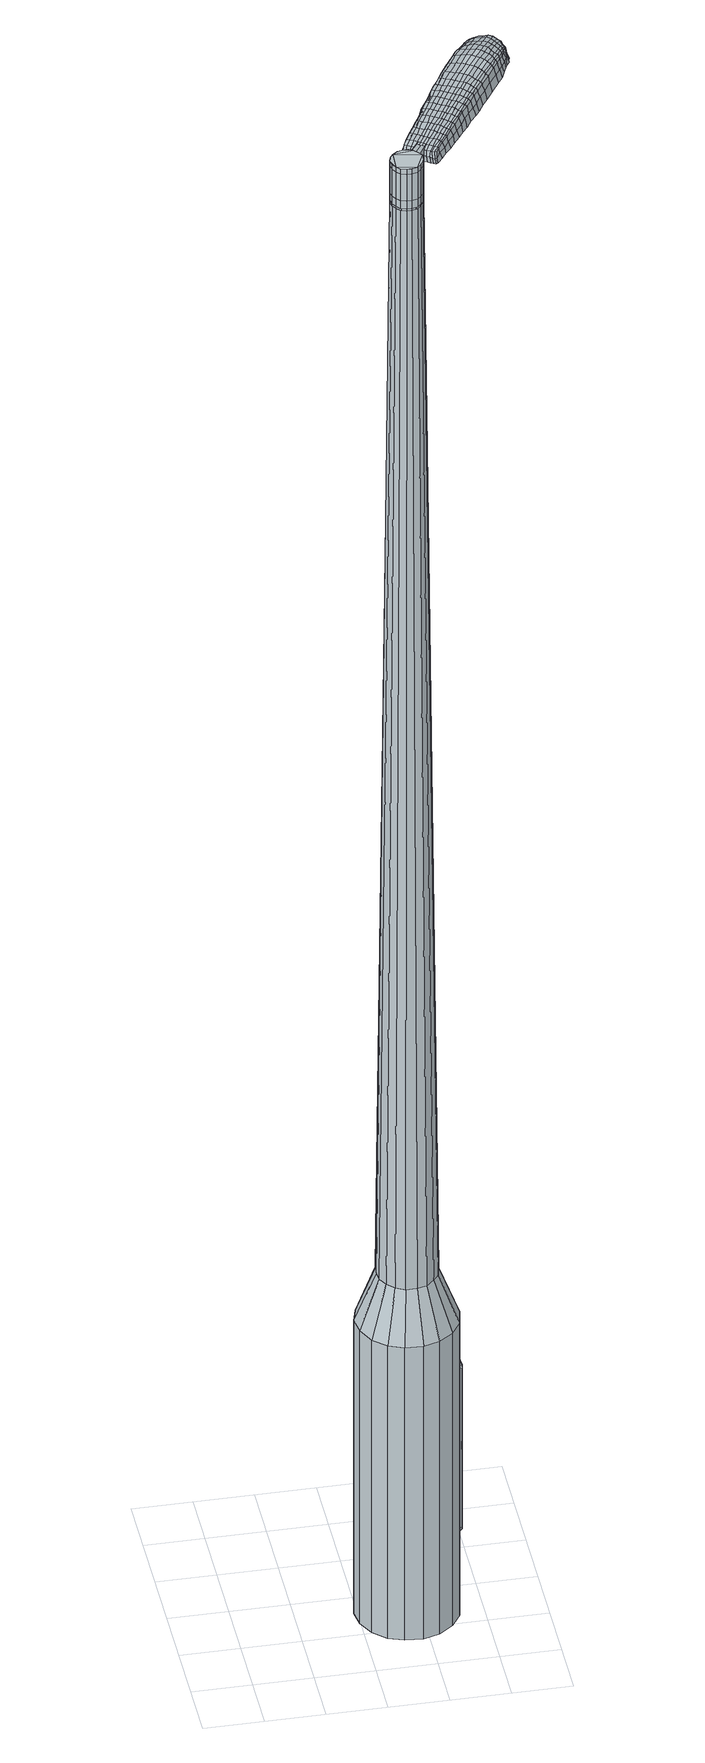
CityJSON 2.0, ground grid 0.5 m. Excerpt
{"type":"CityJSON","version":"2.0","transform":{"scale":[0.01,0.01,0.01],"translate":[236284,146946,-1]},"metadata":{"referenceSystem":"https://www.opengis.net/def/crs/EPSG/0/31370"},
"CityObjects":{
"object1":{"type":"GenericCityObject","attributes":{"cluster":487,"mean_distance_to_centroid":0.206,"new_centroid_x":236285.4,"new_centroid_y":146946.75,"mean_distance_to_camera":7.43,"H1":28.07,"H2":31.02,"Z_final":112.63,"cluster2":-1,"proj_x":236290.93,"proj_y":146950.34,"id_line":56197,"bearing_l":146.95,"distance":6.6,"orientation":"right","G_obj":56.95},"geometry":[{"type":"MultiSurface","lod":"2","boundaries":[[[0,1,2,3]],[[1,4,5,2]],[[4,6,7,5]],[[6,8,9,7]],[[8,10,11,9]],[[10,12,13,11]],[[12,14,15,13]],[[14,16,17,15]],[[16,18,19,17]],[[18,20,21,19]],[[20,22,23,21]],[[22,24,25,23]],[[24,26,27,25]],[[26,28,29,27]],[[28,30,31,29]],[[30,32,33,31]],[[32,34,35,33]],[[34,0,3,35]],[[36,37,38,39]],[[38,40,41,42]],[[41,43,42]],[[42,44,45,46]],[[45,47,46]],[[46,48,49,50]],[[49,51,50]],[[42,46,50,38]],[[50,52,39,38]],[[53,36,39]],[[2,5,7,35]],[[7,9,11,15]],[[11,13,15]],[[15,17,19,23]],[[19,21,23]],[[23,25,27,31]],[[27,29,31]],[[15,23,31,7]],[[31,33,35,7]],[[3,2,35]],[[1,0,54,55]],[[0,34,56,54]],[[34,32,57,56]],[[32,30,58,57]],[[30,28,59,58]],[[28,26,60,59]],[[26,24,61,60]],[[24,22,62,61]],[[22,20,63,62]],[[20,18,64,63]],[[18,16,65,64]],[[16,14,66,65]],[[14,12,67,66]],[[12,10,68,67]],[[10,8,69,68]],[[8,6,70,69]],[[6,4,71,70]],[[4,1,55,71]],[[55,54,72,73]],[[54,56,74,72]],[[56,57,75,74]],[[57,58,76,75]],[[58,59,77,76]],[[59,60,78,77]],[[60,61,79,78]],[[61,62,80,79]],[[62,63,81,80]],[[63,64,82,81]],[[64,65,83,82]],[[65,66,84,83]],[[66,67,85,84]],[[67,68,86,85]],[[68,69,87,86]],[[69,70,88,87]],[[70,71,89,88]],[[71,55,73,89]],[[72,90,91,73]],[[92,93,90,72]],[[75,94,93,92]],[[95,96,94,75]],[[77,97,96,95]],[[98,99,97,77]],[[100,101,99,98]],[[80,102,101,100]],[[81,103,102,80]],[[104,105,103,81]],[[83,106,105,104]],[[84,107,106,83]],[[108,109,107,84]],[[86,110,109,108]],[[111,112,110,86]],[[113,114,112,111]],[[115,116,114,113]],[[73,91,116,115]],[[117,118,119,120]],[[121,117,120,122]],[[123,121,122,124]],[[125,123,124,126]],[[127,125,126,128]],[[129,127,128,130]],[[131,129,130,132]],[[133,131,132,134]],[[135,133,134,136]],[[137,135,136,138]],[[139,137,138,140]],[[141,139,140,142]],[[143,141,142,144]],[[145,143,144,146]],[[147,145,146,148]],[[149,147,148,150]],[[74,92,72]],[[74,75,92]],[[76,95,75]],[[76,77,95]],[[78,98,77]],[[78,79,100,98]],[[79,80,100]],[[82,104,81]],[[82,83,104]],[[85,108,84]],[[85,86,108]],[[87,111,86]],[[87,88,113,111]],[[88,89,115,113]],[[89,73,115]],[[151,116,91]],[[151,152,114,116]],[[152,153,112,114]],[[153,110,112]],[[154,109,110]],[[154,107,109]],[[155,105,106]],[[155,103,105]],[[156,101,102]],[[156,157,99,101]],[[157,97,99]],[[158,96,97]],[[158,94,96]],[[159,93,94]],[[159,90,93]],[[39,52,149,160]],[[91,90,161,150]],[[53,39,160,118]],[[90,159,119,161]],[[36,53,118,117]],[[159,94,120,119]],[[37,36,117,121]],[[94,158,122,120]],[[38,37,121,123]],[[158,97,124,122]],[[40,38,123,125]],[[97,157,126,124]],[[41,40,125,127]],[[157,156,128,126]],[[43,41,127,129]],[[156,102,130,128]],[[42,43,129,131]],[[102,103,132,130]],[[44,42,131,133]],[[103,155,134,132]],[[45,44,133,135]],[[155,106,136,134]],[[47,45,135,137]],[[106,107,138,136]],[[46,47,137,139]],[[107,154,140,138]],[[48,46,139,141]],[[154,110,142,140]],[[49,48,141,143]],[[110,153,144,142]],[[51,49,143,145]],[[153,152,146,144]],[[50,51,145,147]],[[152,151,148,146]],[[52,50,147,149]],[[151,91,150,148]],[[149,150,162,163]],[[150,161,164,162]],[[161,119,165,164]],[[119,118,166,165]],[[118,160,167,166]],[[160,149,163,167]],[[168,169,170,171]],[[172,168,171,173]],[[168,172,174,175]],[[169,168,175,176]],[[177,178,179,180]],[[181,177,180,182]],[[177,181,183,184]],[[178,177,184,185]],[[186,187,188,189]],[[190,186,189,191]],[[186,190,192,193]],[[187,186,193,194]],[[195,196,197,198]],[[199,195,198,200]],[[195,199,201,202]],[[196,195,202,203]],[[204,205,206,207]],[[208,204,207,209]],[[204,208,210,211]],[[205,204,211,212]],[[213,214,215,216]],[[217,213,216,218]],[[213,217,219,220]],[[214,213,220,221]],[[222,223,224,225]],[[214,222,225,215]],[[222,214,221,226]],[[223,222,226,227]],[[228,229,230,231]],[[223,228,231,224]],[[228,223,227,232]],[[229,228,232,233]],[[234,172,173,235]],[[229,234,235,230]],[[234,229,233,236]],[[172,234,236,174]],[[237,238,239,240]],[[241,237,240,242]],[[237,241,243,244]],[[238,237,244,245]],[[246,247,248,249]],[[238,246,249,239]],[[246,238,245,250]],[[247,246,250,251]],[[252,253,254,255]],[[247,252,255,248]],[[252,247,251,256]],[[253,252,256,257]],[[258,259,260,261]],[[253,258,261,254]],[[258,253,257,262]],[[259,258,262,263]],[[264,169,176,265]],[[259,264,265,260]],[[264,259,263,266]],[[169,264,266,170]],[[267,268,269,270]],[[271,267,270,272]],[[267,271,273,274]],[[268,267,274,275]],[[276,277,278,279]],[[268,276,279,269]],[[276,268,275,280]],[[277,276,280,281]],[[282,283,284,285]],[[277,282,285,278]],[[282,277,281,286]],[[283,282,286,287]],[[288,181,182,289]],[[283,288,289,284]],[[288,283,287,290]],[[181,288,290,183]],[[291,292,293,294]],[[295,291,294,296]],[[291,295,297,298]],[[292,291,298,299]],[[300,301,302,303]],[[292,300,303,293]],[[300,292,299,304]],[[301,300,304,305]],[[306,307,308,309]],[[301,306,309,302]],[[306,301,305,310]],[[307,306,310,311]],[[312,313,314,315]],[[307,312,315,308]],[[312,307,311,316]],[[313,312,316,317]],[[318,178,185,319]],[[313,318,319,314]],[[318,313,317,320]],[[178,318,320,179]],[[321,207,206,322]],[[323,321,322,324]],[[321,323,325,326]],[[207,321,326,209]],[[327,323,324,328]],[[329,327,328,330]],[[327,329,331,332]],[[323,327,332,325]],[[333,329,330,334]],[[335,333,334,336]],[[333,335,337,338]],[[329,333,338,331]],[[339,335,336,340]],[[341,339,340,342]],[[339,341,343,344]],[[335,339,344,337]],[[345,341,342,346]],[[196,345,346,197]],[[345,196,203,347]],[[341,345,347,343]],[[348,349,194,193]],[[350,348,193,192]],[[348,350,351,352]],[[349,348,352,353]],[[354,355,353,352]],[[356,354,352,351]],[[354,356,357,358]],[[355,354,358,359]],[[360,361,359,358]],[[362,360,358,357]],[[360,362,363,364]],[[361,360,364,365]],[[366,367,365,364]],[[368,366,364,363]],[[366,368,201,199]],[[367,366,199,200]],[[369,370,371,372]],[[271,369,372,273]],[[369,271,272,373]],[[370,369,373,374]],[[375,190,191,376]],[[370,375,376,371]],[[375,370,374,377]],[[190,375,377,192]],[[378,379,380,381]],[[217,378,381,219]],[[378,217,218,382]],[[379,378,382,383]],[[384,385,386,387]],[[379,384,387,380]],[[384,379,383,388]],[[385,384,388,389]],[[390,187,194,391]],[[385,390,391,386]],[[390,385,389,392]],[[187,390,392,188]],[[393,394,395,396]],[[175,393,396,176]],[[393,175,174,397]],[[394,393,397,398]],[[399,400,401,402]],[[394,399,402,395]],[[399,394,398,403]],[[400,399,403,404]],[[405,198,197,406]],[[400,405,406,401]],[[405,400,404,407]],[[198,405,407,200]],[[408,409,410,411]],[[180,408,411,182]],[[408,180,179,412]],[[409,408,412,413]],[[414,202,201,415]],[[409,414,415,410]],[[414,409,413,416]],[[202,414,416,203]],[[417,418,419,420]],[[295,417,420,297]],[[417,295,296,421]],[[418,417,421,422]],[[423,208,209,424]],[[418,423,424,419]],[[423,418,422,425]],[[208,423,425,210]],[[426,427,428,429]],[[241,426,429,243]],[[426,241,242,430]],[[427,426,430,431]],[[432,433,434,435]],[[427,432,435,428]],[[432,427,431,436]],[[433,432,436,437]],[[438,205,212,439]],[[433,438,439,434]],[[438,433,437,440]],[[205,438,440,206]],[[441,442,431,430]],[[240,441,430,242]],[[441,240,239,443]],[[442,441,443,444]],[[445,446,437,436]],[[442,445,436,431]],[[445,442,444,447]],[[446,445,447,448]],[[449,322,206,440]],[[446,449,440,437]],[[449,446,448,450]],[[322,449,450,324]],[[451,452,453,454]],[[298,451,454,299]],[[451,298,297,420]],[[452,451,420,419]],[[455,326,325,456]],[[452,455,456,453]],[[455,452,419,424]],[[326,455,424,209]],[[457,458,444,443]],[[249,457,443,239]],[[457,249,248,459]],[[458,457,459,460]],[[461,462,448,447]],[[458,461,447,444]],[[461,458,460,463]],[[462,461,463,464]],[[465,328,324,450]],[[462,465,450,448]],[[465,462,464,466]],[[328,465,466,330]],[[467,468,469,470]],[[304,467,470,305]],[[467,304,299,454]],[[468,467,454,453]],[[471,332,331,472]],[[468,471,472,469]],[[471,468,453,456]],[[332,471,456,325]],[[473,474,460,459]],[[255,473,459,248]],[[473,255,254,475]],[[474,473,475,476]],[[477,478,464,463]],[[474,477,463,460]],[[477,474,476,479]],[[478,477,479,480]],[[481,334,330,466]],[[478,481,466,464]],[[481,478,480,482]],[[334,481,482,336]],[[483,484,485,486]],[[310,483,486,311]],[[483,310,305,470]],[[484,483,470,469]],[[487,338,337,488]],[[484,487,488,485]],[[487,484,469,472]],[[338,487,472,331]],[[489,490,476,475]],[[261,489,475,254]],[[489,261,260,491]],[[490,489,491,492]],[[493,494,480,479]],[[490,493,479,476]],[[493,490,492,495]],[[494,493,495,496]],[[497,340,336,482]],[[494,497,482,480]],[[497,494,496,498]],[[340,497,498,342]],[[499,500,501,502]],[[316,499,502,317]],[[499,316,311,486]],[[500,499,486,485]],[[503,344,343,504]],[[500,503,504,501]],[[503,500,485,488]],[[344,503,488,337]],[[505,506,492,491]],[[265,505,491,260]],[[505,265,176,396]],[[506,505,396,395]],[[507,508,496,495]],[[506,507,495,492]],[[507,506,395,402]],[[508,507,402,401]],[[509,346,342,498]],[[508,509,498,496]],[[509,508,401,406]],[[346,509,406,197]],[[510,511,413,412]],[[320,510,412,179]],[[510,320,317,502]],[[511,510,502,501]],[[512,347,203,416]],[[511,512,416,413]],[[512,511,501,504]],[[347,512,504,343]],[[513,514,374,373]],[[270,513,373,272]],[[513,270,269,515]],[[514,513,515,516]],[[517,350,192,377]],[[514,517,377,374]],[[517,514,516,518]],[[350,517,518,351]],[[519,520,521,522]],[[220,519,522,221]],[[519,220,219,381]],[[520,519,381,380]],[[523,524,525,526]],[[520,523,526,521]],[[523,520,380,387]],[[524,523,387,386]],[[527,349,353,528]],[[524,527,528,525]],[[527,524,386,391]],[[349,527,391,194]],[[529,530,516,515]],[[279,529,515,269]],[[529,279,278,531]],[[530,529,531,532]],[[533,356,351,518]],[[530,533,518,516]],[[533,530,532,534]],[[356,533,534,357]],[[535,536,537,538]],[[226,535,538,227]],[[535,226,221,522]],[[536,535,522,521]],[[539,540,541,542]],[[536,539,542,537]],[[539,536,521,526]],[[540,539,526,525]],[[543,355,359,544]],[[540,543,544,541]],[[543,540,525,528]],[[355,543,528,353]],[[545,546,532,531]],[[285,545,531,278]],[[545,285,284,547]],[[546,545,547,548]],[[549,362,357,534]],[[546,549,534,532]],[[549,546,548,550]],[[362,549,550,363]],[[551,552,553,554]],[[232,551,554,233]],[[551,232,227,538]],[[552,551,538,537]],[[555,556,557,558]],[[552,555,558,553]],[[555,552,537,542]],[[556,555,542,541]],[[559,361,365,560]],[[556,559,560,557]],[[559,556,541,544]],[[361,559,544,359]],[[561,562,548,547]],[[289,561,547,284]],[[561,289,182,411]],[[562,561,411,410]],[[563,368,363,550]],[[562,563,550,548]],[[563,562,410,415]],[[368,563,415,201]],[[564,565,398,397]],[[236,564,397,174]],[[564,236,233,554]],[[565,564,554,553]],[[566,567,404,403]],[[565,566,403,398]],[[566,565,553,558]],[[567,566,558,557]],[[568,367,200,407]],[[567,568,407,404]],[[568,567,557,560]],[[367,568,560,365]],[[569,570,571,572]],[[572,571,573,574]],[[575,573,571,576]],[[576,571,570,577]],[[578,579,580,581]],[[581,580,582,583]],[[584,582,580,585]],[[585,580,579,586]],[[587,588,589,590]],[[590,589,591,592]],[[593,591,589,594]],[[594,589,588,595]],[[596,597,598,599]],[[599,598,600,601]],[[602,600,598,603]],[[603,598,597,604]],[[605,606,607,608]],[[608,607,609,610]],[[611,609,607,612]],[[612,607,606,613]],[[614,615,616,617]],[[617,616,618,619]],[[620,618,616,621]],[[621,616,615,622]],[[623,624,625,626]],[[626,625,615,614]],[[622,615,625,627]],[[627,625,624,628]],[[629,630,631,632]],[[632,631,624,623]],[[628,624,631,633]],[[633,631,630,634]],[[574,573,635,636]],[[636,635,630,629]],[[634,630,635,637]],[[637,635,573,575]],[[638,639,640,641]],[[641,640,642,643]],[[644,642,640,645]],[[645,640,639,646]],[[647,648,649,650]],[[650,649,639,638]],[[646,639,649,651]],[[651,649,648,652]],[[653,654,655,656]],[[656,655,648,647]],[[652,648,655,657]],[[657,655,654,658]],[[659,660,661,662]],[[662,661,654,653]],[[658,654,661,663]],[[663,661,660,664]],[[577,570,665,666]],[[666,665,660,659]],[[664,660,665,667]],[[667,665,570,569]],[[668,669,670,671]],[[671,670,672,673]],[[674,672,670,675]],[[675,670,669,676]],[[677,678,679,680]],[[680,679,669,668]],[[676,669,679,681]],[[681,679,678,682]],[[683,684,685,686]],[[686,685,678,677]],[[682,678,685,687]],[[687,685,684,688]],[[583,582,689,690]],[[690,689,684,683]],[[688,684,689,691]],[[691,689,582,584]],[[692,693,694,695]],[[695,694,696,697]],[[698,696,694,699]],[[699,694,693,700]],[[701,702,703,704]],[[704,703,693,692]],[[700,693,703,705]],[[705,703,702,706]],[[707,708,709,710]],[[710,709,702,701]],[[706,702,709,711]],[[711,709,708,712]],[[713,714,715,716]],[[716,715,708,707]],[[712,708,715,717]],[[717,715,714,718]],[[586,579,719,720]],[[720,719,714,713]],[[718,714,719,721]],[[721,719,579,578]],[[605,608,722,723]],[[723,722,724,725]],[[726,724,722,166]],[[166,722,608,610]],[[725,724,727,728]],[[728,727,729,730]],[[731,729,727,732]],[[732,727,724,726]],[[730,729,733,734]],[[734,733,735,736]],[[737,735,733,738]],[[738,733,729,731]],[[736,735,739,740]],[[740,739,741,742]],[[743,741,739,744]],[[744,739,735,737]],[[742,741,745,746]],[[746,745,597,596]],[[604,597,745,747]],[[747,745,741,743]],[[595,748,749,594]],[[594,749,750,593]],[[751,750,749,752]],[[752,749,748,753]],[[753,754,755,752]],[[752,755,756,751]],[[757,756,755,758]],[[758,755,754,759]],[[759,760,761,758]],[[758,761,762,757]],[[763,762,761,764]],[[764,761,760,765]],[[765,766,767,764]],[[764,767,768,763]],[[602,768,767,600]],[[600,767,766,601]],[[769,770,771,772]],[[772,771,672,674]],[[673,672,771,773]],[[773,771,770,774]],[[592,591,775,776]],[[776,775,770,769]],[[774,770,775,777]],[[777,775,591,593]],[[778,779,780,781]],[[781,780,618,620]],[[619,618,780,782]],[[782,780,779,783]],[[784,785,786,787]],[[787,786,779,778]],[[783,779,786,788]],[[788,786,785,789]],[[595,588,790,791]],[[791,790,785,784]],[[789,785,790,792]],[[792,790,588,587]],[[793,794,795,796]],[[796,795,576,577]],[[575,576,795,797]],[[797,795,794,798]],[[799,800,801,802]],[[802,801,794,793]],[[798,794,801,803]],[[803,801,800,804]],[[596,599,805,806]],[[806,805,800,799]],[[804,800,805,807]],[[807,805,599,601]],[[808,809,810,811]],[[811,810,581,583]],[[578,581,810,812]],[[812,810,809,813]],[[602,603,814,815]],[[815,814,809,808]],[[813,809,814,816]],[[816,814,603,604]],[[817,818,819,820]],[[820,819,696,698]],[[697,696,819,821]],[[821,819,818,822]],[[610,609,823,824]],[[824,823,818,817]],[[822,818,823,825]],[[825,823,609,611]],[[826,827,828,829]],[[829,828,642,644]],[[643,642,828,830]],[[830,828,827,831]],[[832,833,834,835]],[[835,834,827,826]],[[831,827,834,836]],[[836,834,833,837]],[[613,606,838,839]],[[839,838,833,832]],[[837,833,838,840]],[[840,838,606,605]],[[831,841,830]],[[830,841,641,643]],[[638,641,841,842]],[[842,841,843]],[[837,844,845,836]],[[836,845,841,831]],[[843,841,845,846]],[[846,845,844,847]],[[605,723,848,840]],[[840,848,844,837]],[[847,844,848,849]],[[849,848,723,725]],[[850,851,852,853]],[[853,852,699,700]],[[698,699,852,820]],[[820,852,851,817]],[[726,166,854,855]],[[855,854,851,850]],[[817,851,854,824]],[[824,854,166,610]],[[843,856,857,842]],[[842,857,650,638]],[[647,650,857,858]],[[858,857,856,859]],[[847,860,861,846]],[[846,861,856,843]],[[859,856,861,862]],[[862,861,860,863]],[[725,728,864,849]],[[849,864,860,847]],[[863,860,864,865]],[[865,864,728,730]],[[866,867,868,869]],[[869,868,705,706]],[[700,705,868,853]],[[853,868,867,850]],[[731,732,870,871]],[[871,870,867,866]],[[850,867,870,855]],[[855,870,732,726]],[[859,872,858]],[[858,872,656,647]],[[653,656,872,873]],[[873,872,874]],[[863,875,876,862]],[[862,876,872,859]],[[874,872,876,877]],[[877,876,875,878]],[[730,734,879,865]],[[865,879,875,863]],[[878,875,879,880]],[[880,879,734,736]],[[881,882,883,884]],[[884,883,711,712]],[[706,711,883,869]],[[869,883,882,866]],[[737,738,885,886]],[[886,885,882,881]],[[866,882,885,871]],[[871,885,738,731]],[[874,887,888,873]],[[873,888,662,653]],[[659,662,888,889]],[[889,888,887,890]],[[878,891,892,877]],[[877,892,887,874]],[[890,887,892,893]],[[893,892,891,894]],[[736,740,895,880]],[[880,895,891,878]],[[894,891,895,896]],[[896,895,740,742]],[[897,898,899,900]],[[900,899,717,718]],[[712,717,899,884]],[[884,899,898,881]],[[743,744,901,902]],[[902,901,898,897]],[[881,898,901,886]],[[886,901,744,737]],[[890,903,904,889]],[[889,904,666,659]],[[577,666,904,796]],[[796,904,903,793]],[[894,905,906,893]],[[893,906,903,890]],[[793,903,906,802]],[[802,906,905,799]],[[742,746,907,896]],[[896,907,905,894]],[[799,905,907,806]],[[806,907,746,596]],[[813,908,909,812]],[[812,909,721,578]],[[718,721,909,900]],[[900,909,908,897]],[[604,747,910,816]],[[816,910,908,813]],[[897,908,910,902]],[[902,910,747,743]],[[774,911,912,773]],[[773,912,671,673]],[[668,671,912,913]],[[913,912,911,914]],[[593,750,915,777]],[[777,915,911,774]],[[914,911,915,916]],[[916,915,750,751]],[[917,918,919,920]],[[920,919,621,622]],[[620,621,919,781]],[[781,919,918,778]],[[921,922,923,924]],[[924,923,918,917]],[[778,918,923,787]],[[787,923,922,784]],[[753,748,925,926]],[[926,925,922,921]],[[784,922,925,791]],[[791,925,748,595]],[[914,927,928,913]],[[913,928,680,668]],[[677,680,928,929]],[[929,928,927,930]],[[751,756,931,916]],[[916,931,927,914]],[[930,927,931,932]],[[932,931,756,757]],[[933,934,935,936]],[[936,935,627,628]],[[622,627,935,920]],[[920,935,934,917]],[[937,938,939,940]],[[940,939,934,933]],[[917,934,939,924]],[[924,939,938,921]],[[759,754,941,942]],[[942,941,938,937]],[[921,938,941,926]],[[926,941,754,753]],[[930,943,944,929]],[[929,944,686,677]],[[683,686,944,945]],[[945,944,943,946]],[[757,762,947,932]],[[932,947,943,930]],[[946,943,947,948]],[[948,947,762,763]],[[949,950,951,952]],[[952,951,633,634]],[[628,633,951,936]],[[936,951,950,933]],[[953,954,955,956]],[[956,955,950,949]],[[933,950,955,940]],[[940,955,954,937]],[[765,760,957,958]],[[958,957,954,953]],[[937,954,957,942]],[[942,957,760,759]],[[946,959,960,945]],[[945,960,690,683]],[[583,690,960,811]],[[811,960,959,808]],[[763,768,961,948]],[[948,961,959,946]],[[808,959,961,815]],[[815,961,768,602]],[[798,962,963,797]],[[797,963,637,575]],[[634,637,963,952]],[[952,963,962,949]],[[804,964,965,803]],[[803,965,962,798]],[[949,962,965,956]],[[956,965,964,953]],[[601,766,966,807]],[[807,966,964,804]],[[953,964,966,958]],[[958,966,766,765]],[[569,572,171,170]],[[572,574,173,171]],[[584,585,184,183]],[[585,586,185,184]],[[587,590,189,188]],[[590,592,191,189]],[[611,612,211,210]],[[612,613,212,211]],[[614,617,216,215]],[[617,619,218,216]],[[623,626,225,224]],[[626,614,215,225]],[[629,632,231,230]],[[632,623,224,231]],[[574,636,235,173]],[[636,629,230,235]],[[644,645,244,243]],[[645,646,245,244]],[[646,651,250,245]],[[651,652,251,250]],[[652,657,256,251]],[[657,658,257,256]],[[658,663,262,257]],[[663,664,263,262]],[[664,667,266,263]],[[667,569,170,266]],[[674,675,274,273]],[[675,676,275,274]],[[676,681,280,275]],[[681,682,281,280]],[[682,687,286,281]],[[687,688,287,286]],[[688,691,290,287]],[[691,584,183,290]],[[692,695,294,293]],[[695,697,296,294]],[[701,704,303,302]],[[704,692,293,303]],[[707,710,309,308]],[[710,701,302,309]],[[713,716,315,314]],[[716,707,308,315]],[[586,720,319,185]],[[720,713,314,319]],[[769,772,372,371]],[[772,674,273,372]],[[592,776,376,191]],[[776,769,371,376]],[[619,782,382,218]],[[782,783,383,382]],[[783,788,388,383]],[[788,789,389,388]],[[789,792,392,389]],[[792,587,188,392]],[[697,821,421,296]],[[821,822,422,421]],[[822,825,425,422]],[[825,611,210,425]],[[826,829,429,428]],[[829,644,243,429]],[[832,835,435,434]],[[835,826,428,435]],[[613,839,439,212]],[[839,832,434,439]],[[967,968,969,970]],[[971,972,970,969]],[[973,974,975,976]],[[977,978,979,980]],[[968,981,982,969]],[[983,971,969,982]],[[984,973,976,985]],[[986,987,978,977]],[[981,988,989,982]],[[989,990,983,982]],[[991,984,985,992]],[[993,987,986,994]],[[988,995,996,989]],[[996,997,990,989]],[[998,991,992,999]],[[1000,993,994,1001]],[[1002,1003,1004,1005]],[[1006,1007,1003,1002]],[[1006,1008,1009,1007]],[[1008,1010,1011,1009]],[[1012,1013,1014,1015]],[[1016,1017,1013,1012]],[[1018,1019,1017,1016]],[[1020,1021,1019,1018]],[[1015,1004,1003,1012]],[[1012,1003,1007,1016]],[[1007,1009,1018,1016]],[[1009,1011,1020,1018]],[[976,975,972,971]],[[985,976,971,983]],[[990,992,985,983]],[[997,999,992,990]],[[977,980,974,973]],[[986,977,973,984]],[[994,986,984,991]],[[1001,994,991,998]],[[978,1002,1005,979]],[[987,1006,1002,978]],[[1008,1006,987,993]],[[1010,1008,993,1000]],[[1022,1023,1024,1025]],[[1024,1026,1027,1028]],[[1024,1028,1029,1030]],[[1024,1030,1025]],[[1031,1022,1025,1032]],[[1033,1032,1025,1034]],[[1035,1034,1025]],[[1036,1024,1023,1037]],[[1038,1036,1037,1039]],[[1040,1038,1039,1041]],[[1042,1040,1041,1043]],[[1044,1042,1043,1045]],[[1045,1046,1047,1048]],[[1045,1048,1049,1050]],[[1045,1050,1051,1052]],[[1051,1053,1054,1055]],[[1051,1055,1056,1057]],[[1051,1057,1052]],[[1045,1052,1044]],[[1058,1059,1023,1022]],[[1060,1061,1026,1024]],[[1062,1063,1035,1025]],[[1059,1064,1037,1023]],[[1065,1060,1024,1036]],[[1064,1066,1039,1037]],[[1067,1065,1036,1038]],[[1066,1068,1041,1039]],[[1069,1067,1038,1040]],[[1068,1070,1043,1041]],[[1071,1069,1040,1042]],[[1070,1072,1045,1043]],[[1073,1071,1042,1044]],[[1072,1074,1046,1045]],[[1075,1076,1053,1051]],[[1077,1073,1044,1052]],[[1047,1046,1074,1078]],[[1048,1047,1078,1079]],[[1049,1048,1079,1080]],[[1050,1049,1080,1081]],[[1051,1050,1081,1075]],[[1082,1058,1022,1031]],[[1083,1082,1031,1032]],[[1084,1083,1032,1033]],[[1085,1084,1033,1034]],[[1063,1085,1034,1035]],[[1027,1026,1061,1086]],[[1054,1053,1076,1087]],[[1028,1027,1086,1088]],[[1029,1028,1088,1089]],[[1030,1029,1089,1090]],[[1025,1030,1090,1062]],[[1055,1054,1087,1091]],[[1056,1055,1091,1092]],[[1057,1056,1092,1093]],[[1052,1057,1093,1077]]]}]}
},
"vertices":[
[163,112,384],[173,102,384],[173,102,96],[163,112,96],[180,89,384],[180,89,96],[182,75,384],[182,75,96],[179,60,384],[179,60,96],[171,48,384],[171,48,96],[159,39,384],[159,39,96],[145,35,384],[145,35,96],[130,36,384],[130,36,96],[117,41,384],[117,41,96],[106,51,384],[106,51,96],[99,65,384],[99,65,96],[97,79,384],[97,79,96],[101,93,384],[101,93,96],[109,106,384],[109,106,96],[120,115,384],[120,115,96],[135,119,384],[135,119,96],[149,118,384],[149,118,96],[138,90,1524],[134,89,1524],[130,86,1524],[147,88,1524],[127,82,1524],[126,78,1524],[129,69,1524],[127,73,1524],[132,66,1524],[137,64,1524],[146,65,1524],[141,64,1524],[149,68,1524],[152,72,1524],[153,81,1524],[153,76,1524],[150,85,1524],[143,90,1524],[153,98,429],[160,92,429],[145,101,429],[137,102,429],[128,99,429],[121,94,429],[116,87,429],[115,78,429],[116,70,429],[120,62,429],[126,56,429],[134,52,429],[143,52,429],[151,54,429],[158,60,429],[163,67,429],[165,76,429],[164,84,429],[147,88,1483],[150,85,1483],[143,90,1483],[138,90,1483],[134,89,1483],[130,86,1483],[127,82,1483],[126,78,1483],[127,73,1483],[129,69,1483],[132,66,1483],[137,64,1483],[141,64,1483],[146,65,1483],[149,68,1483],[152,72,1483],[153,76,1483],[153,81,1483],[147,88,1485],[150,85,1485],[143,89,1483],[143,89,1485],[138,90,1485],[134,88,1483],[134,88,1485],[130,86,1485],[128,82,1483],[128,82,1485],[127,78,1483],[127,78,1485],[127,73,1485],[129,69,1485],[133,66,1483],[133,66,1485],[137,64,1485],[141,64,1485],[145,65,1483],[145,65,1485],[149,68,1485],[151,72,1483],[151,72,1485],[152,76,1483],[152,76,1485],[152,81,1483],[152,81,1485],[138,90,1519],[143,90,1519],[143,90,1493],[138,90,1493],[134,89,1519],[134,89,1493],[130,86,1519],[130,86,1493],[127,82,1519],[127,82,1493],[126,78,1519],[126,78,1493],[127,73,1519],[127,73,1493],[129,69,1519],[129,69,1493],[132,66,1519],[132,66,1493],[137,64,1519],[137,64,1493],[141,64,1519],[141,64,1493],[146,65,1519],[146,65,1493],[149,68,1519],[149,68,1493],[152,72,1519],[152,72,1493],[153,76,1519],[153,76,1493],[153,81,1519],[153,81,1493],[150,85,1519],[150,85,1493],[153,81,1485],[153,76,1485],[152,72,1485],[146,65,1485],[132,66,1485],[126,78,1485],[127,82,1485],[134,89,1485],[143,90,1485],[147,88,1519],[147,88,1493],[160,102,1513],[160,102,1518],[157,104,1513],[154,106,1513],[154,106,1518],[157,104,1518],[214,155,1519],[210,149,1518],[212,150,1509],[216,156,1510],[219,162,1519],[221,163,1510],[217,162,1526],[212,155,1525],[208,150,1525],[182,176,1519],[178,170,1518],[179,169,1525],[183,175,1525],[186,184,1519],[187,182,1526],[186,186,1510],[181,178,1510],[178,172,1509],[237,228,1519],[240,226,1519],[240,227,1513],[237,229,1513],[233,230,1519],[233,231,1513],[232,228,1524],[236,227,1524],[239,225,1524],[196,166,1530],[192,160,1529],[195,158,1529],[199,164,1530],[201,174,1531],[204,172,1531],[198,176,1530],[193,168,1530],[189,162,1529],[152,99,1512],[155,97,1512],[155,98,1517],[153,99,1517],[150,100,1512],[151,101,1517],[150,101,1506],[153,99,1506],[155,98,1506],[245,206,1519],[244,203,1519],[245,203,1512],[247,206,1512],[246,208,1518],[247,208,1512],[245,208,1522],[244,206,1523],[242,203,1524],[242,198,1519],[239,193,1519],[241,194,1512],[243,199,1512],[240,199,1524],[237,194,1525],[236,188,1519],[232,182,1519],[234,182,1511],[238,188,1511],[234,188,1526],[230,182,1526],[225,172,1519],[227,172,1510],[224,172,1526],[170,96,1513],[175,102,1513],[173,102,1518],[169,96,1517],[167,91,1512],[167,93,1516],[168,92,1506],[172,96,1507],[176,102,1507],[179,108,1514],[184,114,1515],[182,114,1520],[178,108,1519],[181,108,1507],[185,114,1507],[188,120,1515],[193,126,1516],[191,126,1522],[187,120,1521],[190,120,1508],[194,126,1508],[197,132,1517],[201,138,1517],[200,138,1524],[195,132,1523],[199,132,1508],[203,138,1509],[206,144,1518],[204,144,1524],[208,144,1509],[216,226,1519],[213,223,1519],[214,222,1524],[217,225,1523],[217,228,1518],[218,227,1522],[217,229,1512],[215,227,1512],[213,225,1512],[210,219,1519],[207,215,1519],[208,214,1525],[211,218,1524],[210,221,1512],[206,217,1512],[203,210,1519],[199,204,1519],[200,202,1526],[204,209,1526],[203,212,1511],[198,205,1511],[193,194,1519],[193,192,1526],[192,196,1510],[145,112,1513],[149,119,1513],[148,120,1507],[145,114,1507],[142,107,1512],[142,109,1506],[144,108,1516],[145,111,1517],[149,118,1518],[152,126,1514],[156,132,1515],[156,134,1507],[152,127,1507],[153,124,1519],[157,131,1520],[160,139,1515],[164,145,1516],[163,147,1508],[159,140,1508],[161,137,1521],[164,144,1522],[167,151,1517],[171,158,1517],[170,160,1509],[167,153,1508],[168,150,1523],[172,156,1524],[175,164,1518],[174,166,1509],[175,162,1524],[156,104,1519],[158,103,1519],[160,110,1520],[162,109,1520],[158,112,1520],[154,106,1519],[164,117,1522],[166,115,1522],[168,123,1523],[170,121,1523],[166,124,1523],[162,118,1521],[172,129,1524],[175,127,1524],[176,135,1525],[179,134,1525],[173,137,1525],[169,131,1524],[180,141,1526],[183,140,1526],[184,148,1527],[187,146,1527],[181,150,1527],[177,143,1526],[188,154,1528],[191,152,1528],[185,156,1528],[234,225,1527],[237,223,1527],[230,226,1526],[228,222,1527],[232,221,1528],[235,219,1528],[228,215,1529],[231,213,1529],[224,217,1528],[220,211,1530],[224,209,1530],[227,207,1530],[220,203,1531],[223,201,1531],[216,205,1530],[211,197,1531],[215,196,1531],[218,193,1531],[208,185,1531],[211,183,1531],[205,187,1531],[219,229,1518],[222,229,1519],[222,231,1513],[219,230,1513],[219,227,1523],[222,228,1523],[227,230,1519],[227,231,1513],[227,229,1524],[246,210,1518],[246,213,1518],[245,212,1523],[245,210,1523],[248,210,1513],[247,213,1513],[245,217,1519],[244,220,1519],[243,219,1524],[244,216,1523],[246,217,1513],[245,221,1513],[242,224,1519],[241,222,1524],[243,224,1513],[211,156,1528],[209,157,1528],[205,151,1528],[207,150,1527],[216,163,1528],[214,164,1529],[207,159,1529],[204,161,1530],[200,155,1529],[203,153,1528],[212,166,1529],[210,168,1530],[202,163,1530],[198,157,1529],[207,170,1531],[184,174,1528],[186,173,1529],[190,180,1529],[188,181,1528],[180,168,1527],[182,166,1528],[189,171,1529],[194,178,1530],[185,164,1528],[142,105,1512],[144,104,1512],[145,105,1517],[143,106,1517],[142,106,1506],[144,105,1506],[147,102,1512],[148,103,1517],[147,103,1506],[165,90,1512],[163,91,1512],[164,92,1506],[166,91,1506],[165,92,1517],[163,93,1517],[161,93,1512],[159,94,1512],[160,95,1506],[162,93,1506],[162,94,1517],[159,95,1517],[157,96,1512],[157,96,1506],[157,97,1517],[168,96,1519],[166,97,1519],[172,102,1520],[171,103,1520],[165,98,1519],[162,100,1519],[169,105,1520],[167,106,1520],[160,101,1519],[164,107,1520],[146,110,1519],[148,109,1519],[152,116,1520],[150,117,1520],[151,108,1519],[155,114,1520],[177,108,1521],[175,109,1521],[181,114,1522],[179,115,1522],[173,111,1521],[171,112,1521],[177,117,1522],[175,118,1523],[169,114,1522],[173,120,1523],[154,123,1521],[156,122,1521],[159,129,1522],[158,130,1522],[158,120,1521],[162,127,1522],[185,120,1523],[184,121,1523],[190,126,1524],[188,127,1524],[182,123,1523],[179,124,1524],[186,129,1525],[183,130,1525],[177,126,1524],[181,132,1525],[162,136,1523],[163,135,1523],[167,141,1524],[165,142,1524],[166,133,1524],[170,139,1525],[194,132,1525],[192,133,1525],[198,138,1526],[197,139,1526],[190,135,1526],[188,137,1526],[194,141,1527],[192,143,1527],[185,138,1526],[189,144,1527],[169,149,1525],[171,148,1525],[175,154,1526],[173,155,1526],[174,146,1526],[178,152,1527],[202,144,1527],[201,145,1527],[199,147,1527],[196,149,1528],[193,150,1528],[176,161,1527],[178,160,1527],[182,158,1528],[218,225,1525],[221,226,1525],[216,222,1526],[219,223,1526],[225,226,1526],[223,223,1527],[244,208,1525],[244,210,1525],[242,207,1526],[242,205,1525],[243,213,1525],[242,217,1526],[239,213,1527],[241,210,1526],[240,220,1526],[237,216,1527],[213,218,1526],[215,218,1527],[209,213,1527],[212,213,1528],[220,218,1528],[216,212,1529],[240,200,1526],[239,202,1527],[236,197,1528],[237,195,1527],[238,205,1527],[236,208,1528],[232,202,1529],[234,199,1528],[234,211,1528],[230,205,1530],[205,208,1528],[208,208,1529],[201,201,1528],[203,201,1529],[212,207,1529],[207,199,1530],[233,190,1528],[232,191,1528],[228,184,1529],[229,183,1528],[231,194,1529],[229,196,1530],[224,189,1530],[226,186,1530],[226,199,1530],[221,191,1531],[195,191,1529],[197,191,1529],[201,189,1530],[222,173,1528],[221,174,1529],[219,176,1530],[217,179,1530],[214,181,1531],[210,151,1509],[208,151,1518],[212,156,1518],[214,157,1509],[217,163,1519],[219,164,1510],[216,163,1525],[211,156,1525],[207,151,1525],[181,168,1525],[180,169,1518],[184,175,1518],[184,174,1525],[188,183,1519],[189,181,1525],[187,185,1510],[183,177,1509],[179,171,1509],[239,225,1513],[238,225,1519],[235,226,1519],[236,227,1513],[232,228,1519],[232,228,1513],[231,226,1524],[235,225,1524],[237,223,1524],[195,159,1528],[193,160,1528],[196,167,1529],[199,165,1529],[201,174,1529],[204,172,1529],[198,176,1529],[193,168,1529],[190,162,1528],[156,100,1516],[156,99,1512],[154,100,1512],[154,101,1516],[151,102,1512],[152,103,1516],[151,103,1506],[154,101,1506],[156,100,1506],[244,204,1512],[242,203,1519],[243,206,1518],[245,206,1512],[244,208,1518],[245,208,1512],[243,208,1522],[242,207,1523],[241,204,1523],[239,195,1512],[237,194,1519],[240,199,1519],[241,199,1512],[238,200,1524],[236,195,1525],[232,183,1511],[230,183,1519],[234,189,1519],[236,189,1511],[233,189,1525],[228,183,1526],[224,173,1519],[226,173,1510],[222,173,1526],[172,103,1518],[173,103,1513],[169,97,1513],[168,97,1517],[166,93,1512],[165,94,1515],[167,93,1506],[170,97,1506],[175,103,1507],[181,115,1520],[182,115,1514],[178,109,1514],[176,109,1519],[179,109,1507],[184,115,1507],[189,127,1522],[191,127,1516],[187,121,1515],[185,121,1521],[188,121,1508],[193,127,1508],[198,139,1523],[200,139,1517],[195,133,1516],[194,133,1522],[197,133,1508],[202,139,1508],[204,145,1517],[202,145,1524],[206,145,1509],[216,221,1523],[215,222,1519],[217,224,1518],[218,223,1523],[218,226,1518],[219,225,1522],[218,227,1512],[216,226,1512],[214,223,1512],[209,212,1525],[208,214,1519],[212,218,1519],[213,217,1524],[211,220,1512],[208,215,1512],[201,201,1526],[201,202,1519],[205,209,1519],[206,208,1525],[204,211,1511],[200,204,1511],[194,193,1519],[195,191,1526],[194,195,1510],[150,120,1507],[150,118,1513],[147,112,1513],[146,113,1506],[144,107,1512],[144,108,1506],[145,107,1515],[147,111,1517],[151,117,1518],[157,133,1507],[158,131,1514],[154,125,1514],[154,126,1507],[155,123,1519],[159,130,1520],[165,146,1508],[165,144,1516],[162,138,1515],[161,139,1508],[162,136,1521],[166,143,1522],[172,159,1508],[173,157,1517],[169,151,1516],[168,152,1508],[170,149,1522],[173,155,1523],[176,163,1517],[176,165,1509],[177,162,1524],[157,105,1518],[159,103,1518],[160,111,1519],[163,109,1519],[158,112,1519],[164,117,1520],[167,116,1520],[168,123,1521],[171,122,1521],[166,125,1521],[162,119,1520],[173,129,1523],[175,128,1523],[177,136,1524],[179,134,1524],[174,137,1524],[170,131,1523],[181,142,1525],[183,140,1525],[185,148,1526],[187,147,1526],[182,150,1526],[178,144,1525],[189,154,1527],[191,153,1527],[186,156,1527],[236,221,1526],[233,223,1526],[230,224,1525],[228,221,1526],[231,220,1526],[234,218,1526],[231,213,1528],[228,215,1528],[224,216,1527],[220,210,1528],[224,209,1529],[227,207,1529],[223,201,1530],[220,203,1530],[217,205,1529],[212,197,1530],[215,195,1530],[218,193,1530],[211,183,1530],[208,185,1530],[205,187,1530],[222,229,1513],[223,227,1518],[220,227,1518],[219,228,1512],[220,225,1523],[222,226,1523],[227,228,1519],[227,229,1513],[227,226,1523],[243,212,1523],[244,213,1518],[244,210,1518],[243,210,1523],[246,210,1512],[245,213,1512],[241,218,1523],[242,219,1519],[243,216,1519],[242,215,1523],[244,216,1513],[243,220,1513],[240,222,1519],[240,221,1524],[241,223,1513],[205,152,1527],[209,158,1527],[210,157,1527],[206,151,1526],[215,164,1527],[214,165,1528],[200,155,1528],[204,161,1528],[207,159,1528],[203,153,1527],[212,167,1528],[209,169,1529],[202,163,1529],[198,157,1528],[207,170,1529],[191,180,1528],[186,173,1527],[185,173,1527],[189,181,1527],[181,167,1526],[183,166,1527],[190,171,1528],[194,178,1528],[186,164,1527],[146,106,1516],[145,106,1512],[144,106,1512],[145,107,1516],[144,107,1506],[145,107,1506],[148,104,1512],[149,105,1516],[148,105,1506],[166,94,1506],[164,93,1512],[165,93,1512],[166,93,1506],[165,94,1516],[164,94,1516],[161,96,1506],[160,96,1512],[162,95,1512],[163,95,1506],[163,96,1516],[160,97,1516],[158,97,1512],[159,98,1506],[158,98,1516],[167,98,1518],[171,103,1519],[171,104,1519],[163,101,1518],[165,99,1518],[169,105,1519],[167,106,1519],[161,102,1518],[165,108,1519],[152,116,1519],[149,110,1518],[148,111,1518],[151,117,1519],[151,108,1518],[155,114,1519],[175,110,1520],[176,109,1520],[180,116,1521],[179,116,1521],[171,113,1520],[173,111,1520],[177,117,1521],[175,119,1521],[169,114,1520],[173,120,1521],[160,129,1521],[156,122,1520],[155,123,1520],[159,129,1521],[159,121,1520],[163,127,1521],[184,122,1522],[189,128,1523],[188,128,1523],[179,125,1522],[182,123,1522],[186,129,1523],[184,131,1524],[177,126,1523],[181,133,1524],[168,142,1523],[164,135,1522],[163,136,1522],[167,142,1523],[167,133,1522],[171,140,1523],[192,134,1524],[193,134,1524],[197,139,1525],[196,140,1525],[188,137,1525],[190,136,1524],[194,142,1525],[192,143,1526],[185,139,1525],[189,145,1526],[175,154,1525],[171,148,1524],[170,149,1524],[174,155,1525],[175,146,1524],[178,152,1525],[201,146,1526],[201,145,1526],[196,149,1527],[198,148,1526],[194,151,1527],[179,160,1526],[178,161,1526],[182,158,1526],[221,224,1524],[219,224,1524],[217,221,1525],[219,222,1525],[225,225,1525],[223,222,1525],[240,207,1525],[242,210,1524],[242,208,1524],[240,205,1525],[238,213,1526],[240,216,1525],[241,213,1524],[240,210,1525],[238,219,1525],[236,216,1526],[216,217,1526],[214,217,1526],[210,212,1526],[212,212,1527],[220,217,1526],[216,212,1527],[235,197,1527],[238,202,1526],[238,200,1526],[235,195,1526],[232,202,1528],[235,208,1527],[237,205,1526],[233,199,1527],[233,211,1527],[229,205,1528],[208,207,1527],[207,207,1527],[202,201,1527],[204,200,1528],[212,206,1528],[208,199,1529],[227,185,1528],[231,192,1527],[232,190,1527],[228,183,1527],[223,189,1529],[228,196,1529],[230,194,1528],[225,187,1528],[226,199,1529],[221,191,1530],[197,190,1528],[196,191,1528],[201,189,1529],[220,175,1528],[221,174,1528],[216,179,1529],[219,177,1529],[214,181,1530],[167,93,1508],[161,97,1508],[180,123,1509],[186,119,1509],[192,141,1510],[199,136,1510],[214,174,1512],[222,169,1512],[212,154,1511],[204,159,1511],[224,189,1513],[231,200,1514],[238,196,1514],[232,184,1513],[155,100,1508],[173,128,1509],[185,146,1510],[206,179,1512],[197,164,1511],[216,194,1513],[224,205,1514],[150,104,1508],[166,132,1509],[178,150,1510],[199,184,1512],[189,169,1511],[216,210,1514],[208,199,1513],[144,108,1508],[160,136,1509],[170,155,1510],[191,189,1512],[181,174,1511],[209,215,1514],[201,204,1513],[238,212,1514],[239,217,1514],[245,213,1514],[245,207,1514],[231,216,1514],[233,220,1514],[224,221,1514],[227,224,1514],[217,226,1514],[222,228,1514],[240,222,1515],[239,226,1515],[240,226,1515],[243,220,1515],[236,224,1515],[238,227,1515],[232,227,1515],[237,228,1515],[229,229,1515],[236,228,1515],[117,114,334],[121,116,334],[121,116,165],[109,108,171],[117,114,165],[114,112,165],[112,110,166],[110,109,167],[110,108,169],[114,112,334],[112,110,333],[110,109,332],[110,108,331],[109,108,328],[135,120,165],[135,120,334],[150,119,165],[150,119,334],[164,113,165],[164,113,334],[175,103,165],[175,103,334],[182,90,165],[182,90,334],[182,86,334],[183,82,334],[183,79,333],[183,77,332],[184,76,331],[184,76,328],[182,86,165],[184,76,171],[184,76,169],[183,77,167],[183,79,166],[183,82,165],[119,112,334],[122,114,334],[122,114,165],[119,112,165],[111,106,171],[111,106,328],[135,118,334],[135,118,165],[149,117,334],[149,117,165],[162,111,334],[162,111,165],[172,102,334],[172,102,165],[179,89,334],[179,89,165],[179,85,334],[181,75,328],[181,75,171],[179,85,165],[180,82,334],[180,79,333],[181,77,332],[181,76,331],[116,109,334],[114,108,333],[112,107,332],[111,106,331],[116,109,165],[181,76,169],[114,108,166],[112,107,167],[111,106,169],[181,77,167],[180,79,166],[180,82,165]
]}
